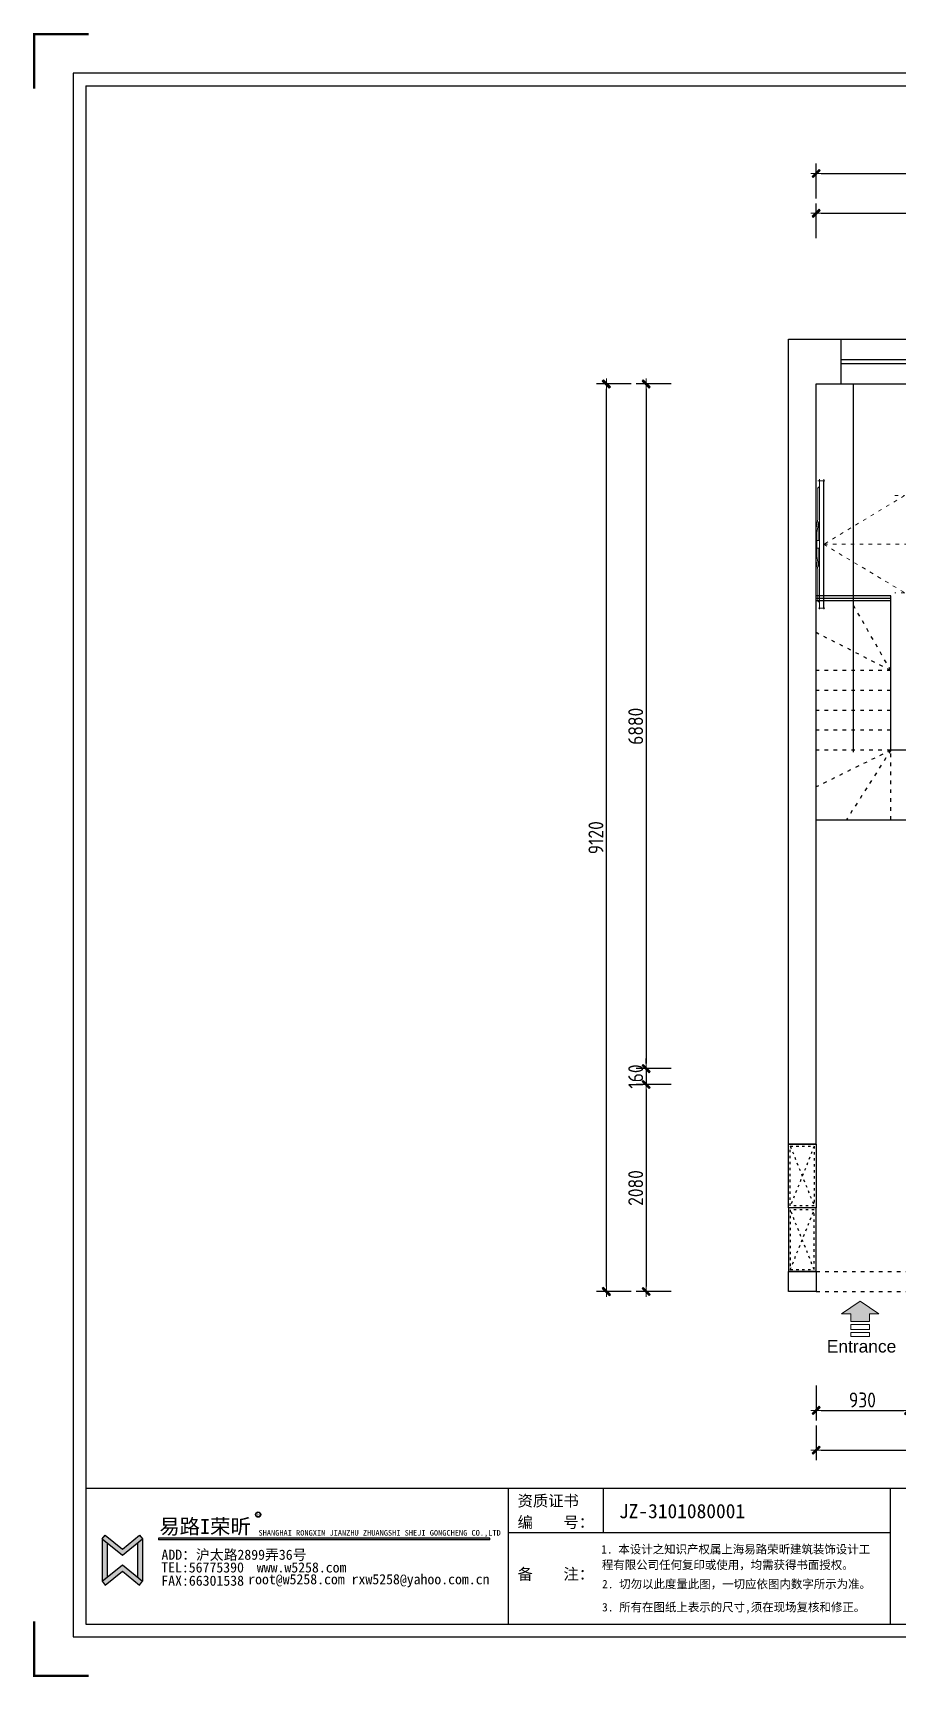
# Model space of a CAD drawing. Header units: millimetres. Extents: x -58733 to 427521, y -235734 to 553534.
# Drawn here: x -25073 to -16385, y 485658 to 502181 of the extents above; entities that cross this region are included whole.
import ezdxf

# ---------------------------------------------------------------- set-up
doc = ezdxf.new("R2010")
doc.units = ezdxf.units.MM
doc.linetypes.add('ACAD_ISO03W100', pattern=[30, 12, -18])
for name, color, linetype in [('00-墙体', 7, 'Continuous'), ('02-活动家具', 1, 'Continuous'), ('图框', 251, 'Continuous'), ('目录文字', 8, 'Continuous')]:
    doc.layers.add(name, color=color, linetype=linetype)
for name, color, linetype, lineweight in [('0－图框', 8, 'Continuous', 0), ('P－墙体', 255, 'Continuous', 15), ('墙体', 7, 'Continuous', 30)]:
    doc.layers.add(name, color=color, linetype=linetype, lineweight=lineweight)
doc.styles.add('CCD_DIM', font='ARCHS.SHX')
doc.styles.get("Standard").update_dxf_attribs({"font": 'simsun.ttc'})
doc.styles.add('YQ_DIM', font='SUPEROS.SHX', dxfattribs={"width": 0.8, "bigfont": 'HZDX.SHX'})
doc.styles.add('宋体', font='simsun.ttc', dxfattribs={"height": 120})
doc.styles.add('英文', font='simhei.ttf')
doc.styles.add('黑体', font='simhei.ttf')
doc.dimstyles.new('海龍1：50', dxfattribs={"dimscale": 50, "dimtxt": 3, "dimasz": 1, "dimexe": 2, "dimexo": 2, "dimgap": 0.6, "dimtad": 1, "dimdec": 0, "dimrnd": 5, "dimdsep": 46, "dimtxsty": 'CCD_DIM', "dimblk": 'WS-cj', "dimcen": 1, "dimclrd": 242, "dimclre": 242, "dimclrt": 2, "dimadec": 0, "dimazin": 2, "dimtfac": 1, "dimtdec": 0, "dimtix": 1, "dimtmove": 2, "dimatfit": 3, "dimldrblk": 'CCD_Leader_Arrow', "dimfxl": 5, "dimfxlon": 1, "dimtolj": 1, "dimarcsym": 0})

# ---------------------------------------------------------------- blocks, each defined once
blk = doc.blocks.new('A$C79D64CA1')
at = {"layer": '0－图框'}
blk.add_hatch(color=6, dxfattribs=at).paths.add_polyline_path([(378, 227), (284, 227), (284, 151), (95, 151), (95, 227), (0, 227), (189, 353)])
at = {"layer": '0－图框', "color": 6}
for p, q in [((189, 353), (0, 227)), ((378, 227), (189, 353)), ((95, 227), (0, 227)), ((378, 227), (284, 227))]:
    blk.add_line(p, q, dxfattribs=at)
blk.add_lwpolyline([(95, 227), (95, 151), (284, 151), (284, 227)], dxfattribs=at)
for points in [[(284, 120), (95, 120), (95, 69), (284, 69)], [(284, 38), (95, 38), (95, 0), (284, 0)]]:
    blk.add_lwpolyline(points, close=True, dxfattribs=at)
blk = doc.blocks.new('gsdfgfsdg')
at = {"layer": '0－图框', "color": 7, "xscale": -1, "rotation": 270}
blk.add_blockref('A$C79D64CA1', (-31077, -43831), dxfattribs=at)
at = {"layer": '0－图框', "color": 7, "insert": (-31178, -43656), "char_height": 125, "width": 1449.58, "attachment_point": 5, "rotation": 270}
blk.add_mtext('{\\fArial|b0|i0|c0|p32;Entrance}', dxfattribs=at)
blk = doc.blocks.new('WS-cj')
blk.add_hatch(color=1).paths.add_polyline_path([(0.59, 0.82), (-0.82, -0.59), (-0.59, -0.82), (0.82, 0.59)])
at = {"color": 1, "linetype": 'ByBlock', "lineweight": 0}
for p, q in [((-1.1, 0), (0, 0)), ((0, 0), (1.1, 0))]:
    blk.add_line(p, q, dxfattribs=at)
at = {"color": 1}
blk.add_lwpolyline([(0.59, 0.82), (-0.82, -0.59), (-0.59, -0.82), (0.82, 0.59)], close=True, dxfattribs=at)
blk = doc.blocks.new('*D545')
at = {"color": 242, "lineweight": -2}
for p, q in [((-17199, 500118), (-17199, 500468)), ((-17149, 500368), (-14369, 500368)), ((-14319, 500118), (-14319, 500468))]:
    blk.add_line(p, q, dxfattribs=at)
at = {"layer": 'Defpoints', "color": 0}
for p in [(-14319, 500368), (-17199, 499968), (-14319, 499968)]:
    blk.add_point(p, dxfattribs=at)
at = {"color": 242, "lineweight": -2, "xscale": 50, "yscale": 50, "zscale": 50, "rotation": 180}
blk.add_blockref('WS-cj', (-17199, 500368), dxfattribs=at)
at = {"color": 242, "lineweight": -2, "xscale": 50, "yscale": 50, "zscale": 50}
blk.add_blockref('WS-cj', (-14319, 500368), dxfattribs=at)
at = {"color": 2, "insert": (-15759, 500473), "char_height": 150, "attachment_point": 5, "style": 'CCD_DIM'}
blk.add_mtext('\\A1;2880', dxfattribs=at)
blk = doc.blocks.new('CCD_Leader_Arrow')
at = {"color": 1, "linetype": 'ByBlock'}
blk.add_line((0, 0), (-1, 0), dxfattribs=at)
for points in [[(-0.86, 0.67), (-0.6, 0.85), (-0.24, 0), (0, 0)], [(-0.86, -0.67), (-0.6, -0.85), (-0.24, 0), (0, 0)]]:
    blk.add_solid(points, dxfattribs=at)
blk = doc.blocks.new('*D550')
at = {"color": 242, "lineweight": -2}
for p, q in [((-17199, 500518), (-17199, 500868)), ((-9549, 500518), (-9549, 500868)), ((-17149, 500768), (-9599, 500768))]:
    blk.add_line(p, q, dxfattribs=at)
at = {"layer": 'Defpoints', "color": 0}
for p in [(-9549, 500768), (-17199, 499968), (-9549, 499968)]:
    blk.add_point(p, dxfattribs=at)
at = {"color": 242, "lineweight": -2, "xscale": 50, "yscale": 50, "zscale": 50, "rotation": 180}
blk.add_blockref('WS-cj', (-17199, 500768), dxfattribs=at)
at = {"color": 242, "lineweight": -2, "xscale": 50, "yscale": 50, "zscale": 50}
blk.add_blockref('WS-cj', (-9549, 500768), dxfattribs=at)
at = {"color": 2, "insert": (-13374, 500873), "char_height": 150, "attachment_point": 5, "style": 'CCD_DIM'}
blk.add_mtext('\\A1;7650', dxfattribs=at)
blk = doc.blocks.new('*D551')
at = {"color": 242, "lineweight": -2}
for p, q in [((-17199, 488588), (-17199, 488238)), ((-16269, 488588), (-16269, 488238)), ((-17149, 488338), (-16319, 488338))]:
    blk.add_line(p, q, dxfattribs=at)
at = {"layer": 'Defpoints', "color": 0}
for p in [(-17199, 488738), (-16269, 488738), (-16269, 488338)]:
    blk.add_point(p, dxfattribs=at)
at = {"color": 242, "lineweight": -2, "xscale": 50, "yscale": 50, "zscale": 50, "rotation": 180}
blk.add_blockref('WS-cj', (-17199, 488338), dxfattribs=at)
at = {"color": 242, "lineweight": -2, "xscale": 50, "yscale": 50, "zscale": 50}
blk.add_blockref('WS-cj', (-16269, 488338), dxfattribs=at)
at = {"color": 2, "insert": (-16734, 488443), "char_height": 150, "attachment_point": 5, "style": 'CCD_DIM'}
blk.add_mtext('\\A1;930', dxfattribs=at)
blk = doc.blocks.new('*D558')
at = {"color": 242, "lineweight": -2}
for p, q in [((-17199, 488188), (-17199, 487838)), ((-9549, 488188), (-9549, 487838)), ((-17149, 487938), (-9599, 487938))]:
    blk.add_line(p, q, dxfattribs=at)
at = {"layer": 'Defpoints', "color": 0}
for p in [(-17199, 488738), (-9549, 488738), (-9549, 487938)]:
    blk.add_point(p, dxfattribs=at)
at = {"color": 242, "lineweight": -2, "xscale": 50, "yscale": 50, "zscale": 50, "rotation": 180}
blk.add_blockref('WS-cj', (-17199, 487938), dxfattribs=at)
at = {"color": 242, "lineweight": -2, "xscale": 50, "yscale": 50, "zscale": 50}
blk.add_blockref('WS-cj', (-9549, 487938), dxfattribs=at)
at = {"color": 2, "insert": (-13374, 488043), "char_height": 150, "attachment_point": 5, "style": 'CCD_DIM'}
blk.add_mtext('\\A1;7650', dxfattribs=at)
blk = doc.blocks.new('*D559')
at = {"color": 242, "lineweight": -2}
for p, q in [((-18658, 498653), (-19008, 498653)), ((-18908, 498603), (-18908, 491823)), ((-18658, 491773), (-19008, 491773))]:
    blk.add_line(p, q, dxfattribs=at)
at = {"layer": 'Defpoints', "color": 0}
for p in [(-18508, 498653), (-18908, 491773), (-18508, 491773)]:
    blk.add_point(p, dxfattribs=at)
at = {"color": 242, "lineweight": -2, "xscale": 50, "yscale": 50, "zscale": 50}
for p, rotation in [((-18908, 498653), 90), ((-18908, 491773), 270)]:
    blk.add_blockref('WS-cj', p, dxfattribs=dict(at, rotation=rotation))
at = {"color": 2, "insert": (-19013, 495213), "char_height": 150, "attachment_point": 5, "rotation": 90, "style": 'CCD_DIM'}
blk.add_mtext('\\A1;6880', dxfattribs=at)
blk = doc.blocks.new('*D560')
at = {"color": 242, "lineweight": -2}
for p, q in [((-18658, 491773), (-19008, 491773)), ((-18908, 491823), (-18908, 491873)), ((-18908, 491773), (-18908, 491613)), ((-18658, 491613), (-19008, 491613)), ((-18908, 491563), (-18908, 491513))]:
    blk.add_line(p, q, dxfattribs=at)
at = {"layer": 'Defpoints', "color": 0}
for p in [(-18508, 491773), (-18908, 491613), (-18508, 491613)]:
    blk.add_point(p, dxfattribs=at)
at = {"color": 242, "lineweight": -2, "xscale": 50, "yscale": 50, "zscale": 50}
for p, rotation in [((-18908, 491773), 270), ((-18908, 491613), 90)]:
    blk.add_blockref('WS-cj', p, dxfattribs=dict(at, rotation=rotation))
at = {"color": 2, "insert": (-19013, 491693), "char_height": 150, "attachment_point": 5, "rotation": 90, "style": 'CCD_DIM'}
blk.add_mtext('\\A1;160', dxfattribs=at)
blk = doc.blocks.new('*D561')
at = {"color": 242, "lineweight": -2}
for p, q in [((-18658, 491613), (-19008, 491613)), ((-18908, 491563), (-18908, 489583)), ((-18658, 489533), (-19008, 489533))]:
    blk.add_line(p, q, dxfattribs=at)
at = {"layer": 'Defpoints', "color": 0}
for p in [(-18508, 491613), (-18908, 489533), (-18508, 489533)]:
    blk.add_point(p, dxfattribs=at)
at = {"color": 242, "lineweight": -2, "xscale": 50, "yscale": 50, "zscale": 50}
for p, rotation in [((-18908, 491613), 90), ((-18908, 489533), 270)]:
    blk.add_blockref('WS-cj', p, dxfattribs=dict(at, rotation=rotation))
at = {"color": 2, "insert": (-19013, 490573), "char_height": 150, "attachment_point": 5, "rotation": 90, "style": 'CCD_DIM'}
blk.add_mtext('\\A1;2080', dxfattribs=at)
blk = doc.blocks.new('*D562')
at = {"color": 242, "lineweight": -2}
for p, q in [((-19058, 498653), (-19408, 498653)), ((-19308, 489583), (-19308, 498603)), ((-19058, 489533), (-19408, 489533))]:
    blk.add_line(p, q, dxfattribs=at)
at = {"layer": 'Defpoints', "color": 0}
for p in [(-19308, 498653), (-18508, 498653), (-18508, 489533)]:
    blk.add_point(p, dxfattribs=at)
at = {"color": 242, "lineweight": -2, "xscale": 50, "yscale": 50, "zscale": 50}
for p, rotation in [((-19308, 498653), 90), ((-19308, 489533), 270)]:
    blk.add_blockref('WS-cj', p, dxfattribs=dict(at, rotation=rotation))
at = {"color": 2, "insert": (-19413, 494093), "char_height": 150, "attachment_point": 5, "rotation": 90, "style": 'CCD_DIM'}
blk.add_mtext('\\A1;9120', dxfattribs=at)
blk = doc.blocks.new('图框1比60')
h = blk.add_hatch(color=8)
edge = h.paths.add_edge_path()
edge.add_ellipse((163710, 45505), major_axis=(-0.2, 29.4), ratio=1, start_angle=269.6878, end_angle=449.6878)
edge.add_ellipse((163710, 45505), major_axis=(-0.2, 29.4), ratio=1, start_angle=89.5622, end_angle=269.5622)
edge = h.paths.add_edge_path(flags=16)
edge.add_ellipse((163710, 45505), major_axis=(0, 24.9), ratio=1, start_angle=269.966, end_angle=449.966)
edge.add_ellipse((163710, 45505), major_axis=(0, 24.9), ratio=1, start_angle=89.8872, end_angle=269.8872)
h = blk.add_hatch(color=8)
h.paths.add_polyline_path([(162213, 45056), (162434, 45236), (162401, 45277), (162213, 45124), (162025, 45277), (161992, 45236)])
h.paths.add_polyline_path([(162213, 44882), (162401, 44729), (162434, 44770), (162213, 44950), (161992, 44770), (162025, 44729)])
h = blk.add_hatch(color=8)
h.paths.add_polyline_path([(162044, 45193), (161992, 45236), (161992, 44770), (162044, 44813)])
h.paths.add_polyline_path([(162434, 45236), (162381, 45193), (162381, 44813), (162434, 44770)])
blk.add_hatch(color=8).paths.add_polyline_path([(162610, 45245), (162610, 45227), (166263, 45227), (166263, 45245)])
at = {"layer": '目录文字'}
h = blk.add_hatch(color=8, dxfattribs=at)
edge = h.paths.add_edge_path()
edge.add_ellipse((163710, 45505), major_axis=(-0.2, 29.4), ratio=1, start_angle=89.5622, end_angle=269.5622)
edge.add_ellipse((163710, 45505), major_axis=(-0.2, 29.4), ratio=1, start_angle=269.6621, end_angle=449.6621)
edge = h.paths.add_edge_path(flags=16)
edge.add_ellipse((163710, 45505), major_axis=(0, 24.9), ratio=1, start_angle=90.0288, end_angle=270.0288, ccw=False)
edge.add_ellipse((163710, 45505), major_axis=(0, 24.9), ratio=1, start_angle=-89.8872, end_angle=90.1128, ccw=False)
h.paths.add_polyline_path([(163689, 45539), (163733, 45539), (163733, 45472), (163689, 45472)], flags=9)
at = {"color": 8}
for p, q in [((161992, 45236), (162025, 45277)), ((161992, 45236), (161992, 44770)), ((161992, 45236), (162213, 45056)), ((162025, 45277), (162213, 45124)), ((162044, 45193), (162044, 44813)), ((162213, 45124), (162401, 45277)), ((162213, 45056), (162434, 45236)), ((162381, 45193), (162381, 44813)), ((162401, 45277), (162434, 45236)), ((162434, 45236), (162434, 44770)), ((166263, 45245), (162610, 45245)), ((166263, 45227), (162610, 45227)), ((166263, 45227), (166263, 45245)), ((161992, 44770), (162213, 44950)), ((162213, 44950), (162434, 44770)), ((161992, 44770), (162025, 44729)), ((162025, 44729), (162213, 44882)), ((162213, 44882), (162401, 44729)), ((162401, 44729), (162434, 44770))]:
    blk.add_line(p, q, dxfattribs=at)
blk.add_ellipse((163710, 45505, 0), major_axis=(0.1, 29.4), ratio=1, start_param=1.575118209033049, end_param=7.858303516212636, dxfattribs=at)
at = {"layer": '图框', "color": 121}
for p, q in [((161670, 61389), (161670, 44157)), ((186038, 61389), (161670, 61389)), ((161670, 44157), (186038, 44157))]:
    blk.add_line(p, q, dxfattribs=at)
at = {"layer": '图框', "color": 8}
for p, q in [((161809, 61249), (161809, 44297)), ((161809, 61249), (161809, 45797)), ((161809, 61249), (185898, 61249)), ((161809, 45797), (185898, 45797)), ((161809, 45797), (185898, 45797)), ((166465, 45797), (166465, 44297)), ((167511, 45797), (167511, 45305)), ((170675, 45797), (170675, 44297)), ((170675, 45305), (166465, 45305)), ((161809, 44297), (185898, 44297))]:
    blk.add_line(p, q, dxfattribs=at)
at = {"layer": '图框', "color": 121, "const_width": 28.3}
for points in [[(161841, 61818), (161241, 61818), (161241, 61217)], [(161841, 43728), (161241, 43728), (161241, 44329)]]:
    blk.add_lwpolyline(points, dxfattribs=at)
at = {"layer": '目录文字', "color": 8}
blk.add_line((162610, 45245), (162610, 45227), dxfattribs=at)
blk.add_ellipse((163710, 45505, 0), major_axis=(0.4, 24.9), ratio=1, start_param=1.571448490114663, end_param=7.854633797294249, dxfattribs=at)
for s, height, style, width, p in [('资质证书', 123.8, '宋体', 0.999898, (166569, 45595)), ('易路I荣昕', 164.1, '黑体', 0.999898, (162621, 45292)), ('R', 44.9, 'YQ_DIM', 0.8, (163698, 45483, 0)), ('编    号：', 123.8, '宋体', 0.999898, (166569, 45359)), ('SHANGHAI RONGXIN JIANZHU ZHUANGSHI SHEJI GONGCHENG CO.,LTD', 61.54, '英文', 0.999898, (163713, 45273)), ('ADD：沪太路2899弄36号', 111.72, '英文', 0.999898, (162644, 45007)), ('1. 本设计之知识产权属上海易路荣昕建筑装饰设计工', 92.51, '黑体', 0.999898, (167491, 45076)), ('TEL:56775390', 111.72, '英文', 0.999898, (162641, 44867)), ('www.w5258.com', 111.72, '英文', 0.999898, (163695, 44867)), ('程有限公司任何复印或使用，均需获得书面授权。', 92.51, '黑体', 0.999898, (167498, 44904)), ('FAX:66301538', 111.72, '英文', 0.999898, (162642, 44721)), ('root@w5258.com rxw5258@yahoo.com.cn', 111.72, '英文', 0.999898, (163600, 44737)), ('备    注：', 123.8, '宋体', 0.999898, (166569, 44788)), ('2. 切勿以此度量此图，一切应依图内数字所示为准。', 92.51, '黑体', 0.999898, (167500, 44693)), ('3. 所有在图纸上表示的尺寸,须在现场复核和修正。', 92.51, '黑体', 0.999898, (167500, 44438))]:
    blk.add_text(s, height=height, dxfattribs=dict(at, style=style, width=width)).set_placement(p)
at = {"layer": '目录文字', "width": 1}
blk.add_text('JZ-3101080001', height=157.18, dxfattribs=at).set_placement((167687, 45465))
blk = doc.blocks.new('zw$D427')
at = {"lineweight": 15}
for p, q in [((12, 1819), (12, 1754)), ((69, 1810), (90, 1828)), ((80, 1825), (399, 1825)), ((502, 1847), (399, 1825)), ((801, 1847), (905, 1825)), ((1224, 1825), (905, 1825)), ((1235, 1810), (1214, 1828)), ((1292, 1755), (1292, 1824)), ((69, 1810), (0, 1810)), ((0, 1765), (1307, 1765)), ((1307, 1810), (1235, 1810))]:
    blk.add_line(p, q, dxfattribs=at)
at = {"color": 251, "lineweight": 5, "true_color": 0x5a5a5a}
for p, q in [((422, 1816), (532, 1837)), ((532, 1837), (772, 1837)), ((614, 1837), (614, 1816)), ((690, 1816), (690, 1837)), ((772, 1837), (882, 1816)), ((1292, 1769), (12, 1769)), ((1235, 1810), (69, 1810)), ((614, 1816), (422, 1816)), ((882, 1816), (690, 1816))]:
    blk.add_line(p, q, dxfattribs=at)
at = {"lineweight": 15}
blk.add_lwpolyline([(831, 1842), (652, 1842), (473, 1842)], dxfattribs=at)
at = {"color": 250, "linetype": 'ACAD_ISO03W100', "lineweight": 0, "ltscale": 3}
for points in [[(1143, 1053), (1143, 953), (653, 1765), (166, 952), (166, 1052)], [(653, 1765), (653, 0), (586, 150)], [(653, 0), (721, 150)]]:
    blk.add_lwpolyline(points, dxfattribs=at)

msp = doc.modelspace()

# ---------------------------------------------------------------- linework, layer by layer
for p, q in [((-17478.5, 491013), (-17478.5, 499103)), ((-17478.5, 499103), (-16948.5, 499103)), ((-16948.5, 498653), (-16948.5, 499103)), ((-17198.5, 491013), (-17198.5, 498653)), ((-17198.5, 498653), (-16948.5, 498653)), ((-17198.5, 491013), (-17478.5, 491013)), ((-17478.5, 489533), (-17478.5, 489733)), ((-17198.5, 489733), (-17478.5, 489733)), ((-17198.5, 489733), (-17198.5, 489533)), ((-17198.5, 489533), (-17478.5, 489533))]:
    msp.add_line(p, q)
at = {"color": 12}
for p, q in [((-16948.5, 499103), (-14958.5, 499103)), ((-16948.5, 498653), (-14958.5, 498653))]:
    msp.add_line(p, q, dxfattribs=at)
at = {"layer": '00-墙体', "color": 42}
for p, q in [((-16948.5, 498898), (-14958.5, 498898)), ((-16948.5, 498858), (-14958.5, 498858))]:
    msp.add_line(p, q, dxfattribs=at)
at = {"layer": '02-活动家具'}
for p, q in [((-16823.5, 494953), (-16823.5, 498653)), ((-16448.5, 496523), (-17198.5, 496523)), ((-16448.5, 496473), (-17198.5, 496473)), ((-16448.5, 496473), (-16448.5, 496523)), ((-16448.5, 494973), (-16448.5, 496473)), ((-16048.5, 494973), (-16448.5, 494973)), ((-17198.5, 494273), (-16048.5, 494273)), ((-17198.5, 494273), (-16448.5, 494273))]:
    msp.add_line(p, q, dxfattribs=at)
at = {"layer": '02-活动家具', "color": 8}
msp.add_line((-16448.5, 496498), (-17198.5, 496498), dxfattribs=at)
at = {"layer": '02-活动家具', "color": 8, "linetype": 'ACAD_ISO03W100', "ltscale": 3}
for p, q in [((-16448.5, 495773), (-16848.5, 496473)), ((-16448.5, 495773), (-17198.5, 496154.3)), ((-16448.5, 495773), (-17198.5, 495773)), ((-16448.5, 495573), (-17198.5, 495573)), ((-16448.5, 495373), (-17198.5, 495373)), ((-16448.5, 495173), (-17198.5, 495173)), ((-16448.5, 494973), (-17198.5, 494973)), ((-16448.5, 494973), (-17198.5, 494604)), ((-16448.5, 494973), (-16894.6, 494273)), ((-16448.5, 494273), (-16448.5, 494973)), ((-17198.5, 489733), (-16268.5, 489733)), ((-17198.5, 489533), (-16268.5, 489533))]:
    msp.add_line(p, q, dxfattribs=at)
at = {"layer": '02-活动家具', "color": 251, "linetype": 'ACAD_ISO03W100', "ltscale": 2}
for p, q in [((-17458.5, 490993), (-17218.5, 490393)), ((-17218.5, 490993), (-17458.5, 490393)), ((-17458.5, 489753), (-17218.5, 490353)), ((-17218.5, 489753), (-17458.5, 490353))]:
    msp.add_line(p, q, dxfattribs=at)
at = {"layer": '02-活动家具'}
for points in [[(-17198.5, 490373), (-17478.5, 490373), (-17478.5, 491013), (-17198.5, 491013)], [(-17198.5, 490373), (-17478.5, 490373), (-17478.5, 489733), (-17198.5, 489733)]]:
    msp.add_lwpolyline(points, close=True, dxfattribs=at)
at = {"layer": '02-活动家具', "color": 251, "linetype": 'ACAD_ISO03W100', "ltscale": 2}
for points in [[(-17218.5, 490393), (-17458.5, 490393), (-17458.5, 490993), (-17218.5, 490993)], [(-17218.5, 490353), (-17458.5, 490353), (-17458.5, 489753), (-17218.5, 489753)]]:
    msp.add_lwpolyline(points, close=True, dxfattribs=at)

# ---------------------------------------------------------------- block references
at = {"layer": '02-活动家具', "rotation": 90}
msp.add_blockref('zw$D427', (-15356.4, 496388.7), dxfattribs=at)
at = {"layer": 'P－墙体', "rotation": 90}
msp.add_blockref('gsdfgfsdg', (-60398.7, 520159.1), dxfattribs=at)
at = {"layer": '墙体', "color": 0, "xscale": 0.9120113186390109, "yscale": 0.9120113186390109, "zscale": 0.9120113186390109}
msp.add_blockref('图框1比60', (-172113.2, 445790), dxfattribs=at)

# ---------------------------------------------------------------- dimensions: what is measured, and where the dimension line sits
for base, p1, p2, picture, middle in [((-9548.5, 500768), (-17198.5, 499968), (-9548.5, 499968), '*D550', (-13373.5, 500873)), ((-14318.5, 500368), (-17198.5, 499968), (-14318.5, 499968), '*D545', (-15758.5, 500473)), ((-16268.5, 488338.4), (-17198.5, 488738.4), (-16268.5, 488738.4), '*D551', (-16733.5, 488443.4)), ((-9548.5, 487938.4), (-17198.5, 488738.4), (-9548.5, 488738.4), '*D558', (-13373.5, 488043.4))]:
    dim = msp.add_linear_dim(base=base, p1=p1, p2=p2, dimstyle='海龍1：50')
    dim.commit()
    dim.dimension.update_dxf_attribs({"geometry": picture, "text_midpoint": middle})
for base, p1, p2, picture, middle in [((-19307.6, 498653), (-18507.6, 489533), (-18507.6, 498653), '*D562', (-19412.6, 494093)), ((-18907.6, 491773), (-18507.6, 498653), (-18507.6, 491773), '*D559', (-19012.6, 495213)), ((-18907.6, 491613), (-18507.6, 491773), (-18507.6, 491613), '*D560', (-19012.6, 491693)), ((-18907.6, 489533), (-18507.6, 491613), (-18507.6, 489533), '*D561', (-19012.6, 490573))]:
    dim = msp.add_linear_dim(base=base, p1=p1, p2=p2, angle=90, dimstyle='海龍1：50')
    dim.commit()
    dim.dimension.update_dxf_attribs({"geometry": picture, "text_midpoint": middle})

doc.saveas('drawing.dxf')
